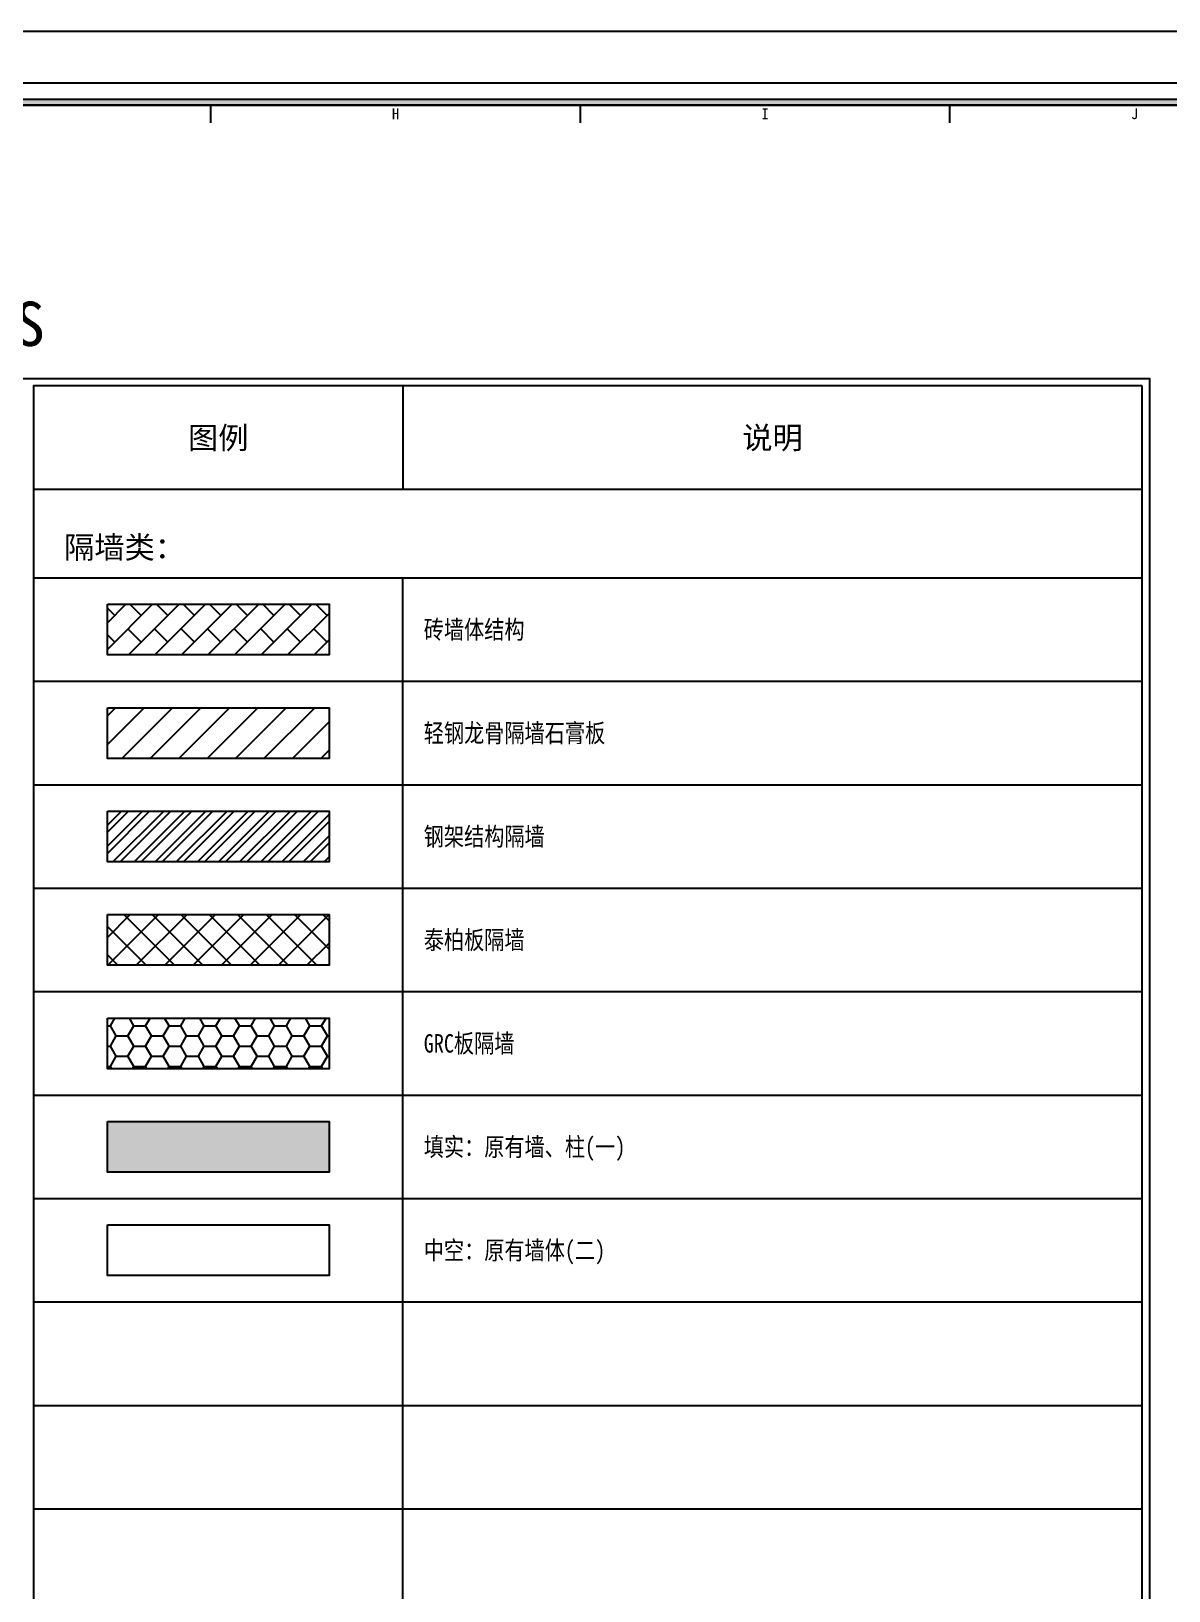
# Model space of a CAD drawing. Header units: millimetres. Extents: x -114775 to 228300, y -175499 to 108657.
# Drawn here: x -101397.2 to -101243.3, y -112301.9 to -112090.9 of the extents above; entities that cross this region are included whole.
import ezdxf
from ezdxf.enums import TextEntityAlignment as Align

# ---------------------------------------------------------------- set-up
doc = ezdxf.new("R2010")
doc.units = ezdxf.units.MM
doc.header["$LTSCALE"] = 1000
for name, color, linetype in [('E-立面填充', 250, 'CONTINUOUS'), ('W-图框', 251, 'CONTINUOUS'), ('W-文字', 35, 'CONTINUOUS')]:
    doc.layers.add(name, color=color, linetype=linetype)
doc.styles.add('A2图框$0$ZZ', font='simhei.ttf')
doc.styles.add('WORD-1', font='', dxfattribs={"width": 0.7})
doc.styles.add('WORD-2', font='simhei.ttf')
doc.styles.add('WORD-3', font='')
doc.styles.get('WORD-1').set_extended_font_data('FangSong_GB2312')
doc.styles.get('WORD-3').set_extended_font_data('SimSun')

# ---------------------------------------------------------------- blocks, each defined once
blk = doc.blocks.new('A2 图框')
at = {"layer": 'W-图框', "ltscale": 0.5}
h = blk.add_hatch(color=161, dxfattribs=at)
h.paths.add_polyline_path([(-562, 403), (-3, 403), (-3, 3), (-562, 3)], flags=16)
h.paths.add_polyline_path([(-562.8, 403.8), (-2.2, 403.8), (-2.2, 2.2), (-562.8, 2.2)])
at = {"layer": 'W-图框', "color": 7}
for p, q in [((-211.9, 400.6), (-211.9, 403)), ((-161.9, 400.6), (-161.9, 403)), ((-111.9, 400.6), (-111.9, 403))]:
    blk.add_line(p, q, dxfattribs=at)
at = {"layer": 'W-图框', "color": 251, "ltscale": 0.01}
for points in [[(-587, 413), (7, 413), (7, -7), (-587, -7)], [(-580, 406), (0, 406), (0, 0), (-580, 0)]]:
    blk.add_lwpolyline(points, close=True, dxfattribs=at)
at = {"layer": 'W-图框', "color": 161, "ltscale": 0.5}
for points in [[(-562.8, 403.8), (-2.2, 403.8), (-2.2, 2.2), (-562.8, 2.2)], [(-562, 403), (-3, 403), (-3, 3), (-562, 3)]]:
    blk.add_lwpolyline(points, close=True, dxfattribs=at)
at = {"layer": 'W-图框', "color": 161, "linetype": 'ByBlock'}
blk.add_lwpolyline([(-562, 403), (-562, 3), (-61, 3), (-61, 403)], close=True, dxfattribs=at)
at = {"layer": 'W-图框', "lineweight": 0, "ltscale": 150, "style": 'A2图框$0$ZZ'}
for s, p in [('H', (-186.9, 401.82)), ('I', (-136.9, 401.82)), ('J', (-86.9, 401.82))]:
    blk.add_text(s, height=1.45, dxfattribs=at).set_placement(p, align=Align.MIDDLE)
at = {"layer": 'W-图框', "color": 35, "lineweight": 0, "style": 'WORD-3', "width": 0.65}
blk.add_attdef('建设单位', text='', height=3, dxfattribs=at).set_placement((-32, 300.49), align=Align.MIDDLE)
at = {"layer": 'W-图框', "color": 35, "ltscale": 1000, "style": 'WORD-2'}
for tag, height, width, p in [('项目名称英文翻译', 3.5, 0.8, (-21.14, 246.28)), ('项目名称', 7, 0.7, (-41.38, 246.28)), ('项目名称', 7, 0.7, (-30.73, 246.28))]:
    blk.add_attdef(tag, text='', height=height, rotation=90, dxfattribs=dict(at, width=width)).set_placement(p, align=Align.MIDDLE)
at = {"layer": 'W-图框', "color": 35, "lineweight": 0, "style": 'WORD-2'}
for tag, p in [('2013.01.01', (-41.46, 176)), ('2013.03.01', (-13.42, 176)), ('2013.05.01', (-41.46, 169)), ('2013.06.01', (-13.42, 169)), ('2013.08.01', (-41.46, 162)), ('2013.09.01', (-13.42, 162)), ('2013.09.01', (-32, 113))]:
    blk.add_attdef(tag, text='', height=1.8, dxfattribs=at).set_placement(p, align=Align.MIDDLE)
at = {"layer": 'W-图框', "color": 35, "ltscale": 1000, "style": 'WORD-2', "width": 0.78}
blk.add_attdef('FS2011000', text='', height=3.5, dxfattribs=at).set_placement((-32, 11.45), align=Align.MIDDLE)

msp = doc.modelspace()

# ---------------------------------------------------------------- hatches: boundary and pattern name
at = {"layer": 'E-立面填充'}
h = msp.add_hatch(dxfattribs=at)
h.set_pattern_fill('BRICK', color=250, scale=0.39984, angle=45, style=0)
h.set_pattern_definition([(45, (-115586.9798, -111494.9024), (-1.7953328, 1.7953328), []), (135, (-115586.98, -111494.9024), (-3.5906656, -3.5906656), [2.538984, -2.538984]), (135, (-115585.1845, -111493.107), (-3.5906656, -3.5906656), [-2.538984, 2.538984])])
h.paths.add_polyline_path([(-101356.89, -112168.42), (-101386.89, -112168.42), (-101386.89, -112175.28), (-101356.89, -112175.28)])
at = {"layer": 'E-立面填充', "ltscale": 1000}
h = msp.add_hatch(dxfattribs=at)
h.set_pattern_fill('ANSI31', color=250, scale=0.8568, style=0)
h.set_pattern_definition([(45, (-115586.9798, -111495.1936), (-1.92357086, 1.92357086), [])])
h.paths.add_polyline_path([(-101386.89, -112182.42), (-101356.89, -112182.42), (-101356.89, -112189.28), (-101386.89, -112189.28)])
h = msp.add_hatch(dxfattribs=at)
h.set_pattern_fill('ANSI32', color=250, scale=0.212091, style=0)
h.set_pattern_definition([(45, (-105412.1973, -112512.463), (-1.4284713, 1.4284713), []), (45, (-105411.245, -112512.463), (-1.4284713, 1.4284713), [])])
h.paths.add_polyline_path([(-101386.89, -112196.42), (-101356.89, -112196.42), (-101356.89, -112203.28), (-101386.89, -112203.28)])
h = msp.add_hatch(dxfattribs=at)
h.set_pattern_fill('ANSI37', color=250, scale=0.8568, style=0)
h.set_pattern_definition([(135, (-93732.2708, -113430.3914), (1.9235709, 1.9235709), []), (45, (-93732.2708, -113430.3914), (1.9235709, -1.9235709), [])])
h.paths.add_polyline_path([(-101356.89, -112210.42), (-101386.89, -112210.42), (-101386.89, -112217.28), (-101356.89, -112217.28)])
h = msp.add_hatch(dxfattribs=at)
h.set_pattern_fill('HONEY', color=250, scale=0.5, style=0)
h.set_pattern_definition([(0, (-102164.3577, -112362.9476), (2.38125, 1.374815), [1.5875, -3.175]), (120, (-102164.3577, -112362.9476), (-2.3812497, 1.3748155), [1.5875, -3.175]), (60, (-102164.3577, -112362.9476), (3e-07, 2.7496305), [-3.175, 1.5875])])
h.paths.add_polyline_path([(-101356.89, -112224.42), (-101386.89, -112224.42), (-101386.89, -112231.28), (-101356.89, -112231.28)])
msp.add_hatch(color=250, dxfattribs=at).paths.add_polyline_path([(-101386.89, -112238.42), (-101356.89, -112238.42), (-101356.89, -112245.28), (-101386.89, -112245.28)])

# ---------------------------------------------------------------- linework, layer by layer
at = {"layer": 'E-立面填充', "color": 142, "ltscale": 1000}
for points in [[(-101386.89, -112168.42), (-101356.89, -112168.42), (-101356.89, -112175.28), (-101386.89, -112175.28)], [(-101386.89, -112182.42), (-101356.89, -112182.42), (-101356.89, -112189.28), (-101386.89, -112189.28)], [(-101386.89, -112196.42), (-101356.89, -112196.42), (-101356.89, -112203.28), (-101386.89, -112203.28)], [(-101386.89, -112210.42), (-101356.89, -112210.42), (-101356.89, -112217.28), (-101386.89, -112217.28)], [(-101386.89, -112224.42), (-101356.89, -112224.42), (-101356.89, -112231.28), (-101386.89, -112231.28)], [(-101386.89, -112238.42), (-101356.89, -112238.42), (-101356.89, -112245.28), (-101386.89, -112245.28)], [(-101386.89, -112252.42), (-101356.89, -112252.42), (-101356.89, -112259.28), (-101386.89, -112259.28)]]:
    msp.add_lwpolyline(points, close=True, dxfattribs=at)
at = {"layer": 'W-图框', "color": 146, "linetype": 'ByBlock'}
for p, q in [((-101346.89, -112138.85), (-101346.89, -112152.85)), ((-101396.89, -112152.85), (-101246.89, -112152.85)), ((-101396.89, -112164.85), (-101246.89, -112164.85)), ((-101346.89, -112486.85), (-101346.89, -112164.85))]:
    msp.add_line(p, q, dxfattribs=at)
at = {"layer": 'W-图框', "color": 251, "linetype": 'ByBlock'}
for p, q in [((-101396.89, -112178.85), (-101246.89, -112178.85)), ((-101396.89, -112192.85), (-101246.89, -112192.85)), ((-101396.89, -112206.85), (-101246.89, -112206.85)), ((-101396.89, -112220.85), (-101246.89, -112220.85)), ((-101396.89, -112234.85), (-101246.89, -112234.85)), ((-101396.89, -112248.85), (-101246.89, -112248.85)), ((-101396.89, -112262.85), (-101246.89, -112262.85)), ((-101396.89, -112276.85), (-101246.89, -112276.85)), ((-101396.89, -112290.85), (-101246.89, -112290.85))]:
    msp.add_line(p, q, dxfattribs=at)
at = {"layer": 'W-图框', "color": 44, "ltscale": 20}
msp.add_lwpolyline([(-101699.89, -112137.85), (-101245.89, -112137.85), (-101245.89, -112487.85), (-101699.89, -112487.85)], close=True, dxfattribs=at)
at = {"layer": 'W-图框', "color": 146}
msp.add_lwpolyline([(-101246.89, -112138.85), (-101396.89, -112138.85), (-101396.89, -112486.85), (-101246.89, -112486.85)], close=True, dxfattribs=at)

# ---------------------------------------------------------------- block references
at = {"layer": 'W-图框'}
msp.add_blockref('A2 图框', (-101160.99, -112503.87), dxfattribs=at)

# ---------------------------------------------------------------- texts
at = {"layer": 'W-文字', "color": 2, "lineweight": 0, "ltscale": 1000, "style": 'WORD-2'}
msp.add_text(' INTROUDUCTIONS--MATERIAL DESIGNATIONS', height=6, dxfattribs=at).set_placement((-101472.89, -112133.47), align=Align.CENTER)
at = {"layer": 'W-文字', "color": 2, "ltscale": 1000, "style": 'WORD-2'}
for s, p in [('图例', (-101371.89, -112145.85)), ('说明', (-101296.89, -112145.85))]:
    msp.add_text(s, height=3, dxfattribs=at).set_placement(p, align=Align.MIDDLE)
msp.add_text('隔墙类：', height=3, dxfattribs=at).set_placement((-101392.75, -112162.22))
at = {"layer": 'W-文字', "color": 35, "linetype": 'ByBlock', "lineweight": 0, "ltscale": 0.01, "style": 'WORD-1', "width": 0.8}
for s, p in [('砖墙体结构 ', (-101344.08, -112171.85)), ('轻钢龙骨隔墙石膏板', (-101344.08, -112185.85)), ('钢架结构隔墙', (-101344.08, -112199.85)), ('泰柏板隔墙', (-101344.08, -112213.85)), ('GRC板隔墙', (-101344.08, -112227.85)), ('填实：原有墙、柱(一)', (-101344.08, -112241.85)), ('中空：原有墙体(二)', (-101344.08, -112255.85))]:
    msp.add_text(s, height=2.5, dxfattribs=at).set_placement(p, align=Align.MIDDLE_LEFT)

doc.saveas('drawing.dxf')
